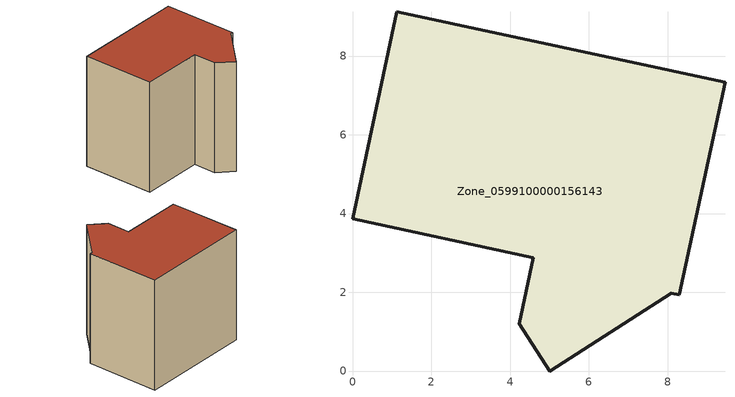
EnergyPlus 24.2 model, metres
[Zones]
Zone_0599100000156143
 floor ground (C_G): 1.13,9.12 9.46,7.33 8.3,1.94 8.09,1.98 5,0 4.23,1.2 4.59,2.88 0,3.87 z0
 wall outside (C_F): 9.46,7.33 1.13,9.12 0,3.87 4.59,2.88 4.23,1.2 5,0 8.09,1.98 8.3,1.94 9.46,7.33 z0:8.43
 roof outside (C_R): 8.3,1.94 9.46,7.33 1.13,9.12 0,3.87 4.59,2.88 4.23,1.2 5,0 8.09,1.98 z8.43
[BUILDING]
Pand.0599100000156143: North Axis=0; Terrain=City; Loads Convergence Tolerance Value=0.04; Temperature Convergence Tolerance Value=0.4; Solar Distribution=FullExterior; Maximum Number of Warmup Days=25; Minimum Number of Warmup Days=1
[Site:Location]
Rotterdam.The.Hague.AP_ZH_NLD Design_Conditions: Latitude=51.96; Longitude=4.45; Time Zone=1; Elevation=-4.5
[SITE:GROUNDTEMPERATURE:BUILDINGSURFACE]
18, 18, 18, 18, 18, 18, 18, 18, 18, 18, 18, 18
[MATERIAL] Thermal Absorptance=0.9; Solar Absorptance=0.7; Visible Absorptance=0.7
Name | Roughness | Thickness | Conductivity | Density | Specific Heat
G.TC.1975-1991 | MediumSmooth | 0.15 | 0.288461 | 540 | 1210
F.TC.1975-1991 | Rough | 0.3 | 0.230769 | 1920 | 840
R.TC.1975-1991 | MediumRough | 0.2 | 0.153846 | 1500 | 1000
[CONSTRUCTION]
C_G: G.TC.1975-1991
C_F: F.TC.1975-1991
C_R: R.TC.1975-1991
[ZONE]
Zone_0599100000156143: Type=1; Multiplier=1; Ceiling Height=Autocalculate; Volume=Autocalculate; Floor Area=autocalculate; Part of Total Floor Area=Yes
[ZONEINFILTRATION:DESIGNFLOWRATE]
Infil_Zone_0599100000156143: Zone or ZoneList or Space or SpaceList=Zone_0599100000156143; Schedule=AlwaysOn; Design Flow Rate Calculation Method=Flow/Area; Flow Rate per Floor Area=0.003; Constant Term Coefficient=1; Temperature Term Coefficient=0; Velocity Term Coefficient=0; Velocity Squared Term Coefficient=0
[HVACTEMPLATE:ZONE:IDEALLOADSAIRSYSTEM]
Zone_0599100000156143: Maximum Heating Supply Air Temperature=50; Minimum Cooling Supply Air Temperature=13; Maximum Heating Supply Air Humidity Ratio=0.0156; Minimum Cooling Supply Air Humidity Ratio=0.0077; Heating Limit=NoLimit; Cooling Limit=NoLimit; Dehumidification Control Type=ConstantSensibleHeatRatio; Cooling Sensible Heat Ratio=0.7; Dehumidification Setpoint=60; Humidification Control Type=None; Humidification Setpoint=30; Outdoor Air Method=None; Outdoor Air Flow Rate per Person=0.00944; Outdoor Air Flow Rate per Zone Floor Area=0; Outdoor Air Flow Rate per Zone=0; Demand Controlled Ventilation Type=None; Outdoor Air Economizer Type=NoEconomizer; Heat Recovery Type=None; Sensible Heat Recovery Effectiveness=0.7; Latent Heat Recovery Effectiveness=0.65
[ZONECONTROL:THERMOSTAT]
ThermostatControl_Zone_0599100000156143: Zone or ZoneList=Zone_0599100000156143; Control Type Schedule=DualSetpointControlType; Control 1=Thermostat_Zone_0599100000156143; Temperature Difference Between Cutout And Setpoint=0
[THERMOSTATSETPOINT:DUALSETPOINT]
Thermostat_Zone_0599100000156143: Heating Setpoint Temperature Schedule=HeatingSetpoint_Zone_0599100000156143; Cooling Setpoint Temperature Schedule=CoolingSetpoint_Zone_0599100000156143
[SCHEDULE:COMPACT]
HeatingSetpoint_Zone_0599100000156143: Through: 12/31, For: AllDays, Until: 24:00, 21
CoolingSetpoint_Zone_0599100000156143: Through: 12/31, For: AllDays, Until: 24:00, 24
DualSetpointControlType: Through: 12/31, For: AllDays, Until: 24:00, 4
AlwaysOn: Through: 12/31, For: AllDays, Until: 24:00, 1
